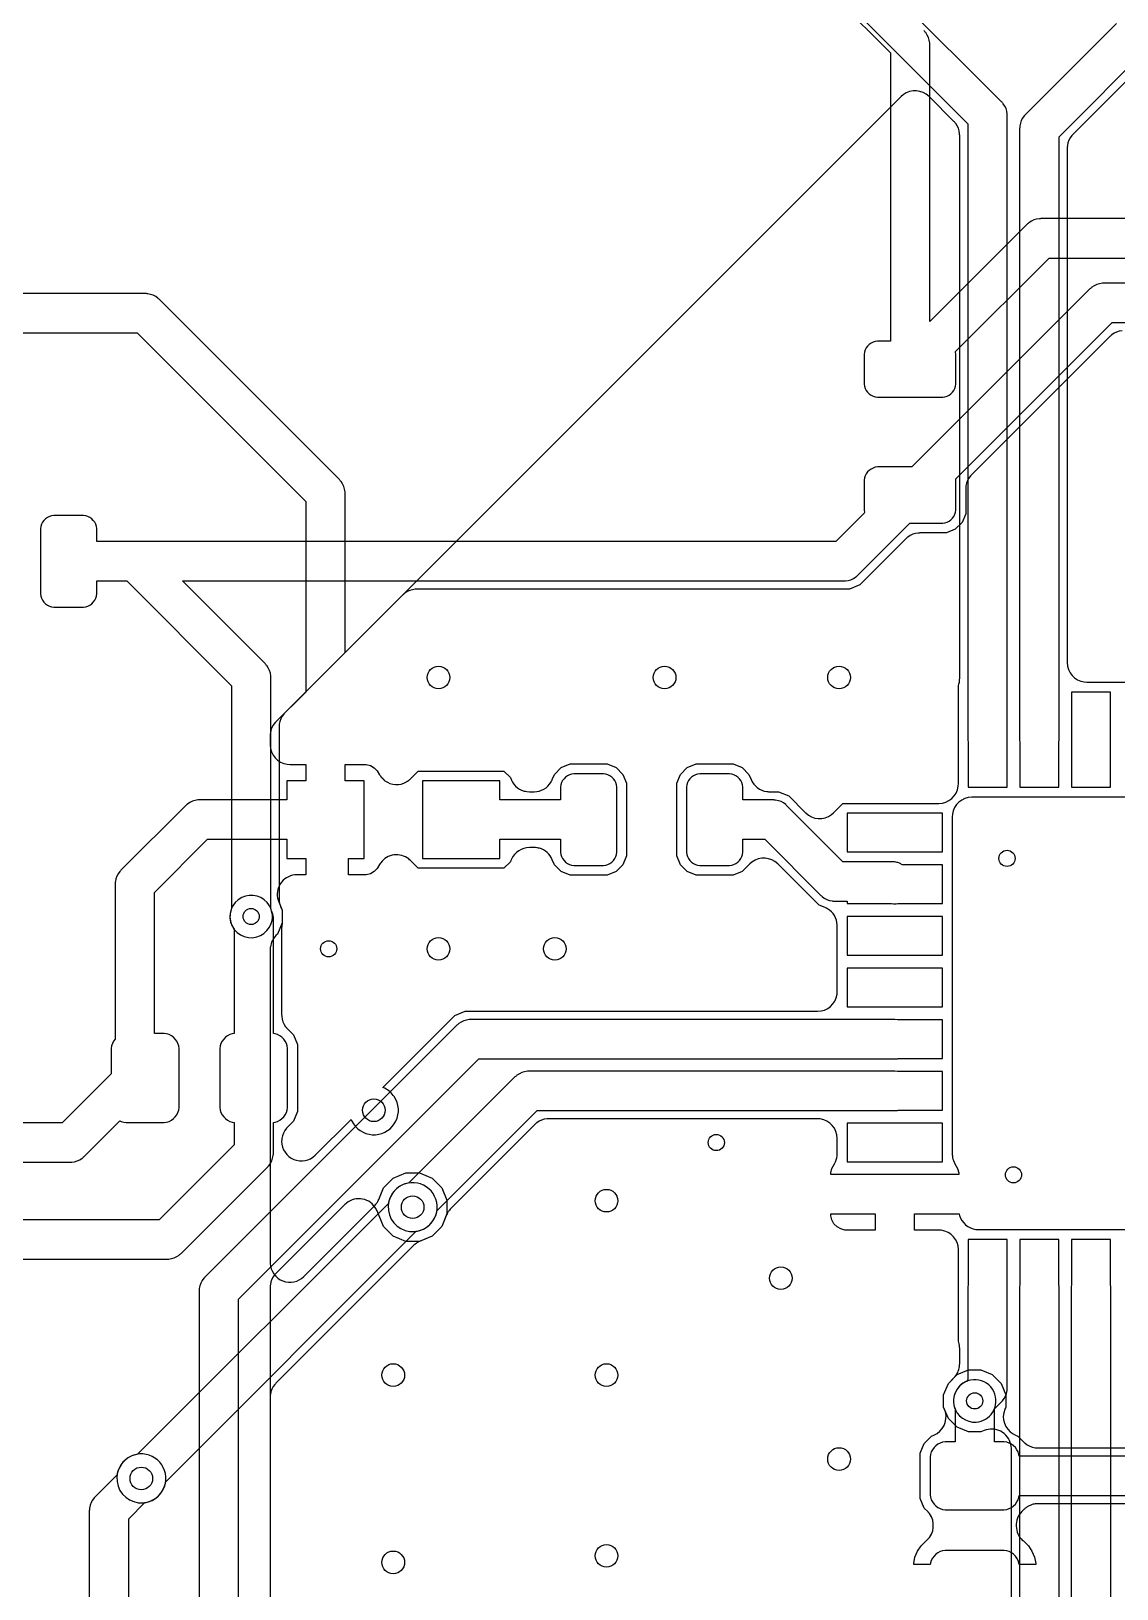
# Model space of a CAD drawing. Header units: millimetres. Extents: x 0 to 54.2, y 53.5 to 120.
# Drawn here: x 18.39 to 35.2, y 66.09 to 90.21 of the extents above; entities that cross this region are included whole.
import ezdxf

# ---------------------------------------------------------------- set-up
doc = ezdxf.new("R2010")
doc.units = ezdxf.units.MM

msp = doc.modelspace()

# ---------------------------------------------------------------- linework, layer by layer
at = {"layer": '16_copper'}
msp.add_lwpolyline([(30.874, 90.695), (31.695, 89.874), (31.695, 85.41), (31.494, 85.41), (31.46, 85.405), (31.427, 85.394), (31.396, 85.378), (31.367, 85.357), (31.343, 85.333), (31.322, 85.304), (31.306, 85.273), (31.295, 85.24), (31.29, 85.206), (31.29, 84.744), (31.295, 84.71), (31.306, 84.677), (31.322, 84.646), (31.343, 84.617), (31.367, 84.593), (31.396, 84.572), (31.427, 84.556), (31.46, 84.545), (31.494, 84.54), (32.506, 84.54), (32.54, 84.545), (32.573, 84.556), (32.604, 84.572), (32.633, 84.593), (32.657, 84.617), (32.678, 84.646), (32.694, 84.677), (32.705, 84.71), (32.71, 84.744), (32.71, 85.206), (32.705, 85.24), (32.702, 85.246), (34.151, 86.695), (40.578, 86.695)], dxfattribs=at)
for points in [[(40.578, 87.305), (34.025, 87.305), (34.013, 87.304), (34.001, 87.304, 0.144215), (33.84, 87.242), (33.832, 87.235, 0.015626), (33.818, 87.223), (33.809, 87.216), (32.305, 85.711), (32.305, 90), (32.304, 90.012), (32.304, 90.024, 0.144215), (32.242, 90.185), (32.235, 90.193, 0.015626), (32.223, 90.207), (32.216, 90.216)], [(37.078, 86.305), (35, 86.305), (34.988, 86.304), (34.976, 86.304, 0.144215), (34.815, 86.242), (34.807, 86.235, 0.015626), (34.793, 86.223), (34.784, 86.216), (32.029, 83.46), (31.494, 83.46), (31.46, 83.455), (31.427, 83.444), (31.396, 83.428), (31.367, 83.407), (31.343, 83.383), (31.322, 83.354), (31.306, 83.323), (31.295, 83.29), (31.29, 83.256), (31.29, 82.794), (31.295, 82.76), (31.298, 82.754), (30.849, 82.305), (19.41, 82.305), (19.41, 82.506), (19.405, 82.54), (19.394, 82.573), (19.378, 82.604), (19.357, 82.633), (19.333, 82.657), (19.304, 82.678), (19.273, 82.694), (19.24, 82.705), (19.206, 82.71), (18.744, 82.71), (18.71, 82.705), (18.677, 82.694), (18.646, 82.678), (18.617, 82.657), (18.593, 82.633), (18.572, 82.604), (18.556, 82.573), (18.545, 82.54), (18.54, 82.506), (18.54, 81.494), (18.545, 81.46), (18.556, 81.427), (18.572, 81.396), (18.593, 81.367), (18.617, 81.343), (18.646, 81.322), (18.677, 81.306), (18.71, 81.295), (18.744, 81.29), (19.206, 81.29), (19.24, 81.295), (19.273, 81.306), (19.304, 81.322), (19.333, 81.343), (19.357, 81.367), (19.378, 81.396), (19.394, 81.427), (19.405, 81.46), (19.41, 81.494), (19.41, 81.695), (19.874, 81.695), (21.495, 80.074), (21.495, 76.622), (21.489, 76.606, 1), (22.111, 76.394), (22.123, 76.436, 0.131651), (22.111, 76.606), (22.105, 76.622), (22.105, 80.2), (22.104, 80.212), (22.104, 80.224, 0.144215), (22.042, 80.385), (22.035, 80.393, 0.015626), (22.023, 80.407), (22.016, 80.416), (20.736, 81.695), (30.975, 81.695), (30.987, 81.696), (30.999, 81.696, 0.144215), (31.16, 81.758), (31.168, 81.765, 0.015626), (31.182, 81.777), (31.191, 81.784), (31.996, 82.59), (32.506, 82.59), (32.54, 82.595), (32.573, 82.606), (32.604, 82.622), (32.633, 82.643), (32.657, 82.667), (32.678, 82.696), (32.694, 82.727), (32.705, 82.76), (32.71, 82.794), (32.71, 83.256), (32.707, 83.276), (35.126, 85.695), (37.078, 85.695)], [(35.281, 85.567, 0.144215), (35.12, 85.506), (35.112, 85.499, 0.015626), (35.098, 85.486), (35.09, 85.479), (32.952, 83.341), (32.944, 83.332), (32.935, 83.323, 0.144213), (32.865, 83.166), (32.864, 83.156, 0.015609), (32.863, 83.137), (32.862, 83.125), (32.862, 82.737), (32.805, 82.6), (32.7, 82.495), (32.563, 82.438), (32.15, 82.438), (32.138, 82.437), (32.126, 82.437, 0.144215), (31.965, 82.375), (31.957, 82.368, 0.015626), (31.942, 82.356), (31.934, 82.348), (31.22, 81.634), (31.061, 81.568), (24.363, 81.568), (24.351, 81.567), (24.339, 81.567, 0.144215), (24.179, 81.506), (24.171, 81.499, 0.015626), (24.156, 81.486), (24.148, 81.479), (22.321, 79.652), (22.313, 79.643), (22.305, 79.635, 0.144213), (22.235, 79.477), (22.234, 79.467, 0.015609), (22.233, 79.448), (22.232, 79.437), (22.232, 76.774), (22.233, 76.756), (22.234, 76.739, 0.042726), (22.244, 76.688), (22.249, 76.675), (22.255, 76.657), (22.281, 76.596), (22.281, 76.404), (22.207, 76.228), (22.184, 76.205, 0.164349), (22.098, 76.03), (22.097, 76.019, 0.015609), (22.096, 76.001), (22.095, 75.989), (22.095, 71.142), (22.096, 71.13, 0.654877), (22.616, 70.926), (23.709, 72.019), (23.72, 72.032), (23.732, 72.045, 0.042726), (23.761, 72.089), (23.766, 72.101), (23.775, 72.118), (23.85, 72.301), (23.999, 72.45), (24.194, 72.531), (24.406, 72.531), (24.601, 72.45), (24.75, 72.301), (24.831, 72.106), (24.831, 71.894), (24.75, 71.699), (24.601, 71.55), (24.418, 71.475), (24.402, 71.467), (24.386, 71.459, 0.042729), (24.343, 71.43), (24.333, 71.421), (24.319, 71.409), (22.184, 69.274), (22.177, 69.265), (22.168, 69.256, 0.144213), (22.098, 69.099), (22.097, 69.088, 0.015609), (22.096, 69.07), (22.095, 69.058), (22.095, 62.793)], [(36.023, 67.408), (33.977, 67.408), (33.965, 67.407), (33.953, 67.407, 0.052006), (33.891, 67.396), (33.88, 67.392), (33.869, 67.388, 0.040955), (33.821, 67.364), (33.812, 67.36), (33.803, 67.352), (33.793, 67.346), (33.785, 67.339, 0.014557), (33.77, 67.326), (33.762, 67.319), (33.728, 67.286, 0.417855), (33.742, 66.841), (33.754, 66.833), (33.755, 66.832), (33.831, 66.756), (33.886, 66.673), (33.925, 66.581), (33.944, 66.483), (33.944, 66.465), (33.688, 66.465), (33.684, 66.492), (33.672, 66.53), (33.654, 66.565), (33.63, 66.597), (33.602, 66.625), (33.57, 66.649), (33.535, 66.667), (33.497, 66.679), (33.458, 66.685), (32.542, 66.685), (32.503, 66.679), (32.465, 66.667), (32.43, 66.649), (32.398, 66.625), (32.37, 66.597), (32.346, 66.565), (32.328, 66.53), (32.316, 66.492), (32.312, 66.465), (32.056, 66.465), (32.056, 66.483), (32.075, 66.581), (32.114, 66.673), (32.169, 66.756), (32.244, 66.83), (32.25, 66.835), (32.26, 66.843, 0.390789), (32.298, 67.255), (32.289, 67.266), (32.282, 67.275, 0.012121), (32.272, 67.286), (32.219, 67.338), (32.158, 67.487), (32.158, 68.193), (32.219, 68.342), (32.333, 68.456), (32.369, 68.471, 0.375551), (32.547, 68.83), (32.534, 68.869), (32.519, 68.904), (32.519, 69.096), (32.593, 69.272), (32.728, 69.407), (32.904, 69.481), (33.096, 69.481), (33.272, 69.407), (33.407, 69.272), (33.481, 69.096), (33.481, 68.904), (33.466, 68.869, 0.375548), (33.594, 68.489), (33.631, 68.471), (33.667, 68.456), (33.762, 68.361), (33.771, 68.353), (33.779, 68.345, 0.144213), (33.937, 68.275), (33.947, 68.274, 0.015609), (33.966, 68.273), (33.977, 68.272), (36.023, 68.272)], [(36.312, 68.145), (33.688, 68.145), (33.684, 68.172), (33.672, 68.21), (33.654, 68.245), (33.63, 68.277), (33.602, 68.305), (33.57, 68.329), (33.535, 68.347), (33.497, 68.359), (33.458, 68.365), (33.305, 68.365), (33.305, 68.878), (33.311, 68.894, 1), (32.689, 69.106), (32.677, 69.064, 0.131651), (32.689, 68.894), (32.695, 68.878), (32.695, 68.365), (32.542, 68.365), (32.503, 68.359), (32.465, 68.347), (32.43, 68.329), (32.398, 68.305), (32.37, 68.277), (32.346, 68.245), (32.328, 68.21), (32.316, 68.172), (32.31, 68.133), (32.31, 67.547), (32.316, 67.508), (32.328, 67.47), (32.346, 67.435), (32.37, 67.403), (32.398, 67.375), (32.43, 67.351), (32.465, 67.333), (32.503, 67.321), (32.542, 67.315), (33.458, 67.315), (33.497, 67.321), (33.535, 67.333), (33.57, 67.351), (33.602, 67.375), (33.63, 67.403), (33.654, 67.435), (33.672, 67.47), (33.684, 67.508), (33.688, 67.535), (36.312, 67.535)]]:
    msp.add_lwpolyline(points, format="xyb", dxfattribs=at)
msp.add_lwpolyline([(20.174, 67.428, 0.303348), (20.472, 67.726), (20.474, 67.743), (24.357, 71.626), (24.374, 71.628, 1), (24.226, 72.372), (24.178, 72.359, 0.26795), (23.928, 72.074), (23.926, 72.057), (20.043, 68.174), (20.026, 68.172, 0.936602), (20.125, 67.422)], format="xyb", close=True, dxfattribs=at)
at = {"layer": '1_copper'}
for points in [[(31.284, 90.384), (32.895, 88.774), (32.895, 79.238), (32.898, 79.194), (32.9, 79.187), (32.9, 78.501), (33.5, 78.501), (33.5, 79.187), (33.502, 79.197), (33.505, 79.238), (33.505, 88.9), (33.504, 88.912), (33.504, 88.924, 0.144215), (33.442, 89.085), (33.435, 89.093, 0.015626), (33.423, 89.107), (33.416, 89.116), (31.805, 90.726)], [(35.195, 90.326), (33.784, 88.916), (33.777, 88.906), (33.768, 88.898, 0.144213), (33.698, 88.741), (33.697, 88.73, 0.015609), (33.696, 88.711), (33.695, 88.7), (33.695, 79.238), (33.698, 79.194), (33.7, 79.187), (33.7, 78.501), (34.3, 78.501), (34.3, 79.187), (34.302, 79.197), (34.305, 79.238), (34.305, 88.574), (35.716, 89.984)], [(35.702, 89.791), (34.521, 88.61), (34.513, 88.601), (34.505, 88.593, 0.144213), (34.435, 88.436), (34.434, 88.425, 0.015609), (34.433, 88.406), (34.432, 88.395), (34.432, 80.433), (34.432, 80.432), (34.432, 80.431, 0.374196), (34.696, 80.131), (34.737, 80.128), (38.063, 80.128)], [(18.25, 72.695), (19, 72.695), (19.012, 72.696), (19.024, 72.696, 0.144215), (19.185, 72.758), (19.193, 72.765, 0.015626), (19.207, 72.777), (19.216, 72.784), (19.77, 73.339), (19.79, 73.328), (19.828, 73.316), (19.867, 73.31), (20.453, 73.31), (20.492, 73.316), (20.53, 73.328), (20.565, 73.346), (20.597, 73.37), (20.625, 73.398), (20.649, 73.43), (20.667, 73.465), (20.679, 73.503), (20.685, 73.542), (20.685, 74.458), (20.679, 74.497), (20.667, 74.535), (20.649, 74.57), (20.625, 74.602), (20.597, 74.63), (20.565, 74.654), (20.53, 74.672), (20.492, 74.684), (20.453, 74.69), (20.305, 74.69), (20.305, 76.874), (21.126, 77.695), (22.35, 77.695), (22.35, 77.4), (22.645, 77.4), (22.645, 77.146), (22.509, 77.146), (22.492, 77.145), (22.475, 77.144, 0.468035), (22.217, 76.754), (22.222, 76.741), (22.227, 76.725), (22.281, 76.596), (22.281, 76.394), (22.278, 76.38), (22.275, 76.363, 0.006891), (22.274, 76.355), (22.273, 76.341), (22.272, 76.323), (22.272, 74.977), (22.273, 74.965), (22.273, 74.953, 0.144215), (22.334, 74.793), (22.341, 74.785, 0.015626), (22.354, 74.77), (22.361, 74.762), (22.456, 74.667), (22.517, 74.518), (22.517, 73.482), (22.456, 73.333), (22.361, 73.238), (22.353, 73.229), (22.345, 73.221, 0.144213), (22.275, 73.063), (22.274, 73.053), (22.273, 73.044), (22.273, 73.039), (22.273, 73.039), (22.273, 73.034), (22.272, 73.023), (22.272, 73.018, 0.659472), (22.792, 72.803), (23.349, 73.359), (23.36, 73.332, 1), (24.04, 73.668), (24.015, 73.711, 0.131653), (23.868, 73.84), (23.841, 73.851), (24.955, 74.966), (25.114, 75.032), (30.567, 75.032), (30.568, 75.032), (30.569, 75.032, 0.374196), (30.869, 75.296), (30.872, 75.337), (30.872, 76.356), (30.872, 76.363), (30.872, 76.369, 0.256033), (30.72, 76.62), (30.705, 76.628), (30.693, 76.634, 0.008071), (30.684, 76.638), (30.591, 76.677), (29.952, 77.315), (29.951, 77.316), (29.951, 77.316, 0.374198), (29.552, 77.342), (29.521, 77.315), (29.4, 77.195), (29.263, 77.138), (28.687, 77.138), (28.55, 77.195), (28.445, 77.3), (28.388, 77.437), (28.388, 78.563), (28.445, 78.7), (28.55, 78.805), (28.687, 78.862), (29.263, 78.862), (29.4, 78.805), (29.505, 78.7), (29.539, 78.62, 0.267167), (29.78, 78.435), (29.797, 78.433), (29.81, 78.432, 0.008073), (29.82, 78.432), (29.964, 78.432), (30.123, 78.366), (30.383, 78.105), (30.384, 78.105), (30.384, 78.104, 0.374198), (30.784, 78.078), (30.814, 78.105), (30.961, 78.252), (32.443, 78.252), (32.444, 78.252), (32.444, 78.252, 0.374196), (32.745, 78.517), (32.748, 78.557), (32.748, 80.076), (32.749, 80.079, 0.055529), (32.765, 80.145), (32.766, 80.155, 0.015609), (32.767, 80.174), (32.768, 80.185), (32.768, 88.595), (32.767, 88.607), (32.767, 88.619, 0.144215), (32.706, 88.78), (32.699, 88.788, 0.015626), (32.686, 88.802), (32.679, 88.81), (32.295, 89.195), (32.294, 89.195), (32.294, 89.196, 0.374198), (31.894, 89.222), (31.864, 89.195), (23.255, 80.586), (23.255, 83.05), (23.254, 83.062), (23.254, 83.074, 0.144215), (23.192, 83.235), (23.185, 83.243, 0.015626), (23.173, 83.257), (23.166, 83.266), (20.376, 86.056), (20.366, 86.063), (20.358, 86.072, 0.144213), (20.201, 86.142), (20.19, 86.143, 0.015609), (20.171, 86.144), (20.16, 86.145), (15.688, 86.145)], [(15.688, 85.535), (20.034, 85.535), (22.645, 82.924), (22.645, 79.976), (22.184, 79.516), (22.177, 79.506), (22.168, 79.498, 0.144213), (22.098, 79.341), (22.097, 79.33, 0.015609), (22.096, 79.311), (22.095, 79.3), (22.095, 79.159), (22.095, 79.158), (22.095, 79.157, 0.374196), (22.359, 78.857), (22.4, 78.854), (22.645, 78.854), (22.645, 78.6), (22.35, 78.6), (22.35, 78.305), (21, 78.305), (20.988, 78.304), (20.976, 78.304, 0.144215), (20.815, 78.242), (20.807, 78.235, 0.015626), (20.793, 78.223), (20.784, 78.216), (19.784, 77.216), (19.777, 77.206), (19.768, 77.198, 0.144213), (19.698, 77.041), (19.697, 77.03, 0.015609), (19.696, 77.011), (19.695, 77), (19.695, 74.603), (19.695, 74.602), (19.671, 74.57), (19.653, 74.535), (19.641, 74.497), (19.635, 74.458), (19.635, 74.066), (18.874, 73.305), (18.25, 73.305)], [(35.438, 78.348), (32.957, 78.348), (32.956, 78.348), (32.955, 78.348, 0.374196), (32.655, 78.084), (32.652, 78.043), (32.652, 72.826), (32.653, 72.81), (32.654, 72.794, 0.081774), (32.68, 72.699), (32.686, 72.687), (32.693, 72.673), (32.736, 72.598), (32.753, 72.533), (32.753, 72.505), (31.762, 72.505), (31.762, 72.505), (31.762, 72.505), (30.771, 72.505), (30.771, 72.533), (30.788, 72.598), (30.831, 72.673, 0.107837), (30.871, 72.797), (30.871, 72.81), (30.872, 72.826), (30.872, 73.063), (30.872, 73.064), (30.872, 73.065, 0.374196), (30.608, 73.365), (30.567, 73.368), (26.405, 73.368), (26.393, 73.367), (26.381, 73.367, 0.144215), (26.22, 73.306), (26.212, 73.299), (26.205, 73.293), (26.201, 73.289), (26.2, 73.289), (26.198, 73.286), (26.19, 73.279), (24.891, 71.981), (24.88, 71.968), (24.868, 71.955, 0.042726), (24.839, 71.911), (24.834, 71.899), (24.825, 71.882), (24.75, 71.699), (24.601, 71.55), (24.406, 71.469), (24.194, 71.469), (23.999, 71.55), (23.85, 71.699), (23.749, 71.943), (23.742, 71.958), (23.735, 71.973, 0.468033), (23.275, 72.062), (23.265, 72.053), (23.252, 72.042), (22.184, 70.974), (22.177, 70.965), (22.168, 70.956, 0.144213), (22.098, 70.799), (22.097, 70.788, 0.015596), (22.096, 70.77), (22.095, 70.758), (22.095, 62.793)], [(18.25, 71.195), (20.5, 71.195), (20.512, 71.196), (20.524, 71.196, 0.144215), (20.685, 71.258), (20.693, 71.265, 0.015626), (20.707, 71.277), (20.716, 71.284), (22.056, 72.624), (22.063, 72.634), (22.072, 72.642, 0.144213), (22.142, 72.799), (22.143, 72.81, 0.015609), (22.144, 72.829), (22.145, 72.84), (22.145, 73.312), (22.172, 73.316), (22.21, 73.328), (22.245, 73.346), (22.277, 73.37), (22.305, 73.398), (22.329, 73.43), (22.347, 73.465), (22.359, 73.503), (22.365, 73.542), (22.365, 74.458), (22.359, 74.497), (22.347, 74.535), (22.329, 74.57), (22.305, 74.602), (22.277, 74.63), (22.245, 74.654), (22.21, 74.672), (22.172, 74.684), (22.145, 74.688), (22.145, 76.46), (22.144, 76.472), (22.144, 76.484, 0.08798), (22.117, 76.587), (22.116, 76.589), (22.111, 76.606, 0.067395), (22.073, 76.683), (22.047, 76.717, 0.9366), (21.527, 76.317), (21.535, 76.306), (21.535, 74.688), (21.508, 74.684), (21.47, 74.672), (21.435, 74.654), (21.403, 74.63), (21.375, 74.602), (21.351, 74.57), (21.333, 74.535), (21.321, 74.497), (21.315, 74.458), (21.315, 73.542), (21.321, 73.503), (21.333, 73.465), (21.351, 73.43), (21.375, 73.398), (21.403, 73.37), (21.435, 73.346), (21.47, 73.328), (21.508, 73.316), (21.535, 73.312), (21.535, 72.966), (20.374, 71.805), (18.25, 71.805)], [(21.605, 65.6), (21.605, 70.574), (25.326, 74.295), (31.762, 74.295), (31.806, 74.298), (31.813, 74.3), (32.5, 74.3), (32.5, 74.9), (31.813, 74.9), (31.803, 74.902), (31.762, 74.905), (25.2, 74.905), (25.188, 74.904), (25.176, 74.904, 0.144215), (25.015, 74.842), (25.007, 74.835, 0.015626), (24.993, 74.823), (24.984, 74.816), (21.084, 70.916), (21.077, 70.906), (21.068, 70.898, 0.144213), (20.998, 70.741), (20.997, 70.73, 0.015609), (20.996, 70.711), (20.995, 70.7), (20.995, 65.726)], [(33.568, 65.155), (33.568, 68.259), (33.567, 68.276), (33.566, 68.293, 0.468038), (33.176, 68.551), (33.163, 68.546), (33.147, 68.541), (33.096, 68.519), (32.904, 68.519), (32.728, 68.593), (32.593, 68.728), (32.519, 68.904), (32.519, 69.096), (32.593, 69.272), (32.679, 69.359, 0.164349), (32.765, 69.533), (32.766, 69.544, 0.015609), (32.767, 69.563), (32.768, 69.574), (32.768, 69.815), (32.767, 69.826), (32.767, 69.838, 0.067853), (32.748, 69.923), (32.748, 69.924), (32.748, 71.341), (32.748, 71.342), (32.748, 71.343, 0.374196), (32.483, 71.643), (32.443, 71.646), (32.067, 71.646), (32.067, 71.895), (32.761, 71.895), (32.761, 71.891), (32.766, 71.871, 0.295833), (33.018, 71.655), (33.058, 71.652), (39.043, 71.652)], [(19.905, 57.6), (19.905, 67.174), (20.157, 67.426), (20.174, 67.428, 1), (20.026, 68.172), (19.978, 68.159, 0.26795), (19.728, 67.874), (19.726, 67.857), (19.384, 67.516), (19.377, 67.506), (19.368, 67.498, 0.144213), (19.298, 67.341), (19.297, 67.33, 0.015609), (19.296, 67.311), (19.295, 67.3), (19.295, 57.726)]]:
    msp.add_lwpolyline(points, format="xyb", dxfattribs=at)
for points in [[(35.1, 79.976), (34.5, 79.976), (34.5, 78.501), (35.1, 78.501)], [(27.29, 77.295), (27.323, 77.306), (27.354, 77.322), (27.383, 77.343), (27.407, 77.367), (27.428, 77.396), (27.444, 77.427), (27.455, 77.46), (27.46, 77.494), (27.46, 78.506), (27.455, 78.54), (27.444, 78.573), (27.428, 78.604), (27.407, 78.633), (27.383, 78.657), (27.354, 78.678), (27.323, 78.694), (27.29, 78.705), (27.256, 78.71), (26.794, 78.71), (26.76, 78.705), (26.727, 78.694), (26.696, 78.678), (26.667, 78.657), (26.643, 78.633), (26.622, 78.604), (26.606, 78.573), (26.595, 78.54), (26.59, 78.506), (26.59, 78.305), (25.65, 78.305), (25.65, 78.6), (24.45, 78.6), (24.45, 77.4), (25.65, 77.4), (25.65, 77.695), (26.59, 77.695), (26.59, 77.494), (26.595, 77.46), (26.606, 77.427), (26.622, 77.396), (26.643, 77.367), (26.667, 77.343), (26.696, 77.322), (26.727, 77.306), (26.76, 77.295), (26.794, 77.29), (27.256, 77.29)], [(32.5, 78.1), (31.024, 78.1), (31.024, 77.5), (32.5, 77.5)], [(32.5, 76.5), (31.024, 76.5), (31.024, 75.9), (32.5, 75.9)], [(32.5, 75.7), (31.024, 75.7), (31.024, 75.1), (32.5, 75.1)], [(32.5, 73.3), (31.024, 73.3), (31.024, 72.7), (32.5, 72.7)], [(30.991, 71.646), (30.926, 71.663), (30.869, 71.697), (30.821, 71.744), (30.788, 71.802), (30.771, 71.867), (30.771, 71.895), (31.457, 71.895), (31.457, 71.646)]]:
    msp.add_lwpolyline(points, close=True, dxfattribs=at)
for points in [[(26.737, 77.138), (26.6, 77.195), (26.495, 77.3), (26.461, 77.38, 0.229153), (26.263, 77.557), (26.248, 77.56), (26.233, 77.564, 0.009561), (26.22, 77.565), (26.203, 77.567), (26.19, 77.568, 0.007614), (26.18, 77.568), (26.107, 77.568, 0.295833), (25.829, 77.388), (25.822, 77.368), (25.815, 77.349), (25.713, 77.248), (24.387, 77.248), (24.267, 77.367), (24.253, 77.379), (24.239, 77.392, 0.421444), (23.807, 77.333), (23.799, 77.321), (23.788, 77.304), (23.753, 77.244), (23.706, 77.197), (23.648, 77.163), (23.583, 77.146), (23.305, 77.146), (23.305, 77.4), (23.55, 77.4), (23.55, 78.6), (23.255, 78.6), (23.255, 78.854), (23.583, 78.854), (23.648, 78.837), (23.706, 78.803), (23.753, 78.756), (23.788, 78.696), (23.792, 78.689), (23.796, 78.684), (23.801, 78.676), (23.809, 78.665, 0.004982), (23.812, 78.66), (23.82, 78.652), (23.822, 78.649), (23.826, 78.645), (23.837, 78.632, 0.004981), (23.842, 78.628), (23.852, 78.619), (23.853, 78.618), (23.854, 78.617), (23.856, 78.616), (23.87, 78.603, 0.299977), (24.205, 78.585), (24.216, 78.593), (24.219, 78.594), (24.223, 78.597), (24.237, 78.606, 0.004981), (24.241, 78.61), (24.249, 78.617), (24.254, 78.62), (24.259, 78.626), (24.267, 78.633), (24.387, 78.752), (25.713, 78.752), (25.815, 78.651), (25.815, 78.65, 0.257285), (26.024, 78.443), (26.045, 78.439), (26.065, 78.435, 0.001081), (26.067, 78.435), (26.107, 78.432), (26.18, 78.432, 0.267168), (26.443, 78.583), (26.451, 78.599), (26.457, 78.611, 0.008071), (26.461, 78.62), (26.495, 78.7), (26.6, 78.805), (26.737, 78.862), (27.313, 78.862), (27.45, 78.805), (27.555, 78.7), (27.612, 78.563), (27.612, 77.437), (27.555, 77.3), (27.45, 77.195), (27.313, 77.138)], [(31.785, 76.696), (31.812, 76.7), (32.5, 76.7), (32.5, 77.3), (31.883, 77.3), (31.882, 77.3, 0.023949), (31.854, 77.315), (31.844, 77.321), (31.834, 77.324), (31.825, 77.329, 0.055529), (31.76, 77.345), (31.749, 77.346, 0.015609), (31.73, 77.347), (31.719, 77.348), (30.961, 77.348), (30.093, 78.216), (30.084, 78.223), (30.076, 78.232, 0.144213), (29.919, 78.302), (29.908, 78.303, 0.015609), (29.889, 78.304), (29.878, 78.305), (29.41, 78.305), (29.41, 78.506), (29.405, 78.54), (29.394, 78.573), (29.378, 78.604), (29.357, 78.633), (29.333, 78.657), (29.304, 78.678), (29.273, 78.694), (29.24, 78.705), (29.206, 78.71), (28.744, 78.71), (28.71, 78.705), (28.677, 78.694), (28.646, 78.678), (28.617, 78.657), (28.593, 78.633), (28.572, 78.604), (28.556, 78.573), (28.545, 78.54), (28.54, 78.506), (28.54, 77.494), (28.545, 77.46), (28.556, 77.427), (28.572, 77.396), (28.593, 77.367), (28.617, 77.343), (28.646, 77.322), (28.677, 77.306), (28.71, 77.295), (28.744, 77.29), (29.206, 77.29), (29.24, 77.295), (29.273, 77.306), (29.304, 77.322), (29.333, 77.343), (29.357, 77.367), (29.378, 77.396), (29.394, 77.427), (29.405, 77.46), (29.41, 77.494), (29.41, 77.695), (29.752, 77.695), (30.62, 76.827), (30.629, 76.819), (30.637, 76.811, 0.144213), (30.794, 76.741), (30.805, 76.74, 0.015609), (30.824, 76.739), (30.835, 76.738), (31.024, 76.738), (31.024, 76.7), (31.712, 76.7), (31.741, 76.696)], [(24.374, 71.628, 0.303348), (24.672, 71.926), (24.674, 71.943), (26.226, 73.495), (31.762, 73.495), (31.806, 73.498), (31.813, 73.5), (32.5, 73.5), (32.5, 74.1), (31.813, 74.1), (31.803, 74.102), (31.762, 74.105), (26.1, 74.105), (26.088, 74.104), (26.076, 74.104, 0.144215), (25.915, 74.042), (25.907, 74.035, 0.015626), (25.893, 74.023), (25.884, 74.016), (24.243, 72.374), (24.226, 72.372, 0.936602), (24.325, 71.622)], [(33.064, 68.677, 0.233166), (33.295, 68.855), (33.302, 68.871), (33.416, 68.984), (33.423, 68.994), (33.432, 69.002, 0.144213), (33.502, 69.159), (33.503, 69.17, 0.015609), (33.504, 69.189), (33.505, 69.2), (33.505, 70.762), (33.502, 70.806), (33.5, 70.813), (33.5, 71.499), (32.9, 71.499), (32.9, 70.813), (32.898, 70.803), (32.895, 70.762), (32.895, 69.326), (32.871, 69.302), (32.855, 69.295, 0.820678), (33.022, 68.672)]]:
    msp.add_lwpolyline(points, format="xyb", close=True, dxfattribs=at)
for points in [[(34.305, 64.85), (34.305, 70.762), (34.302, 70.806), (34.3, 70.813), (34.3, 71.499), (33.7, 71.499), (33.7, 70.813), (33.698, 70.803), (33.695, 70.762), (33.695, 64.976)], [(35.105, 64.2), (35.105, 70.762), (35.102, 70.806), (35.1, 70.813), (35.1, 71.499), (34.5, 71.499), (34.5, 70.813), (34.498, 70.803), (34.495, 70.762), (34.495, 64.05)]]:
    msp.add_lwpolyline(points, dxfattribs=at)
at = {"layer": 'drills_via_1_16'}
for centre, radius in [((24.7, 80.2), 0.175), ((28.2, 80.2), 0.175), ((30.9, 80.2), 0.175), ((33.5, 77.4), 0.125), ((21.8, 76.5), 0.125), ((23, 76), 0.125), ((24.7, 76), 0.175), ((26.5, 76), 0.175), ((23.7, 73.5), 0.175), ((29, 73), 0.125), ((33.6, 72.5), 0.125), ((24.3, 72), 0.175), ((27.3, 72.1), 0.175), ((30, 70.9), 0.175), ((24, 69.4), 0.175), ((27.3, 69.4), 0.175), ((33, 69), 0.125), ((30.9, 68.1), 0.175), ((20.1, 67.8), 0.175), ((24, 66.5), 0.175), ((27.3, 66.6), 0.175)]:
    msp.add_circle(centre, radius, dxfattribs=at)

doc.saveas('drawing.dxf')
